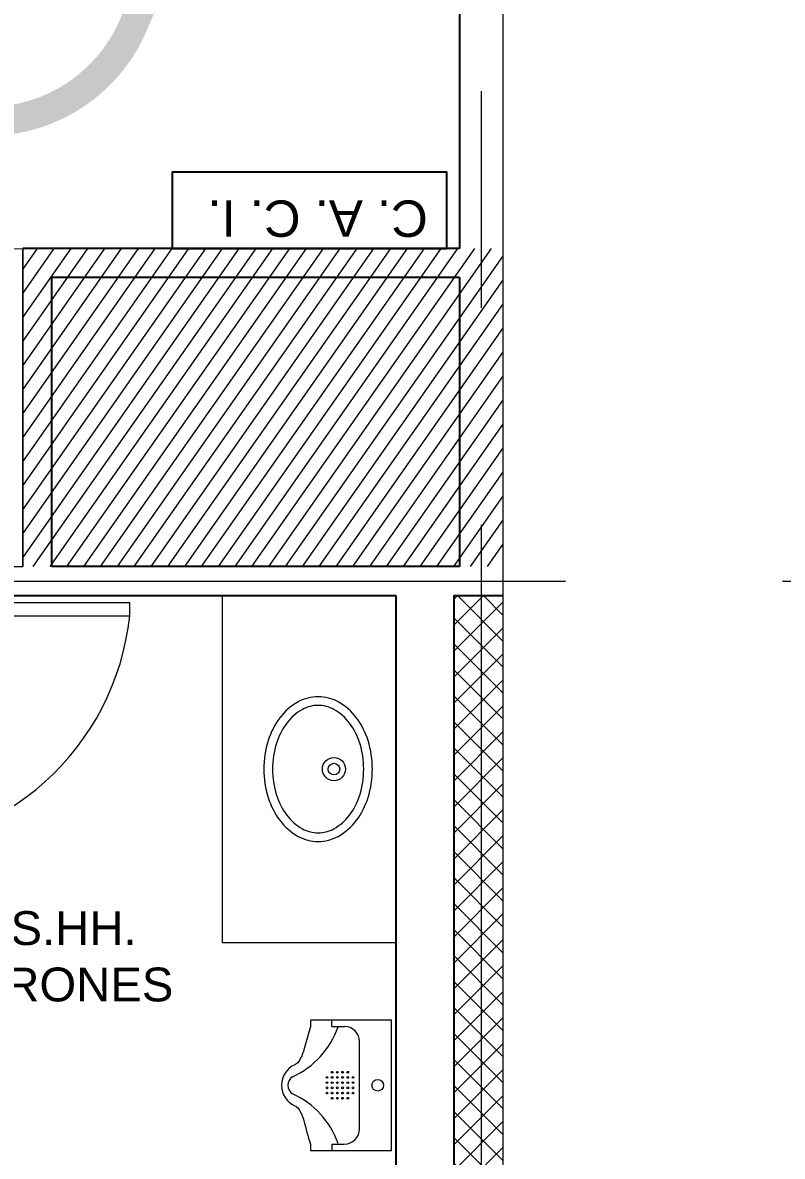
# Model space of a CAD drawing. Header units: millimetres. Extents: x 2107.8 to 2195.9, y 1780.6 to 1794.5.
# Drawn here: x 2186.285 to 2188.91, y 1785.851 to 1789.77 of the extents above; entities that cross this region are included whole.
import ezdxf

# ---------------------------------------------------------------- set-up
doc = ezdxf.new("R2010")
doc.units = ezdxf.units.MM
doc.linetypes.add('CENTRO', pattern=[2, 1.25, -0.25, 0.25, -0.25])
doc.layers.get('0').update_dxf_attribs({"true_color": 0xf7f7f7})
for name, color, linetype, lineweight in [('A_MAMPARAS_PUERTAS', 251, 'Continuous', 5), ('AR_EJES', 8, 'CENTRO', 5), ('MOBILIARIOS', 7, 'Continuous', 5), ('TEXTURAS', 253, 'Continuous', 0)]:
    doc.layers.add(name, color=color, linetype=linetype, lineweight=lineweight)
for name, color, linetype in [('AR_HATCH MUROS', 8, 'Continuous'), ('Ruta de evacuacion 2', 10, 'Continuous'), ('SEGURIDAD', 12, 'Continuous'), ('TET-TITULOS', 2, 'Continuous')]:
    doc.layers.add(name, color=color, linetype=linetype)
doc.styles.add('nvk-ambientes', font='swissel.ttf')
doc.styles.add('TEXTO-100', font='arial.ttf', dxfattribs={"height": 0.15})

# ---------------------------------------------------------------- blocks, each defined once
blk = doc.blocks.new('A$C315A2A83')
at = {"layer": 'A_MAMPARAS_PUERTAS', "color": 251, "lineweight": 0}
for points in [[(0.1001035234548908, 0.8750001739967956), (0.05510352345481806, 0.8750001739967956), (0.05510352345481806, 0.8500001739969321), (-4.761350282933563e-07, 0.8500001739969321), (-4.761350282933563e-07, 0.9000001739968866), (0.1001035234548908, 0.9000001739968866)], [(0.9501035234547999, 0.8300001739969503), (0.9501035234547999, 0.875000173997023), (0.1001035234548908, 0.8750001739967956), (0.1001035234548908, 0.8300001739967229)], [(0.1001035234548908, 0.02500017399665921), (0.05510352345481806, 0.02500017399665921), (0.05510352345481806, 0.05000017399675016), (-4.761350282933563e-07, 0.05000017399675016), (-4.761350282933563e-07, 1.739967956382316e-07), (0.1001035234548908, 1.739967956382316e-07)]]:
    blk.add_lwpolyline(points, close=True, dxfattribs=at)
blk.add_arc((0.05429313398053637, 0.9259322219211299), 0.9009324123975565, 270.0515376095437, 353.8875086987646, dxfattribs=at)
blk = doc.blocks.new('SAPLS512')
at = {"color": 251, "lineweight": 0}
for p, q in [((0.1506411241705337, -0.1100000000000136), (-0.1506411241705337, -0.1100000000000136)), ((-0.2033055176204215, -0.205518001695367), (-0.2033055176204215, -0.1626643934498873)), ((0.2033055176204144, -0.205518001695367), (0.2033055176204144, -0.1626643934498873)), ((-0.2033055176204215, -0.205518001695367), (-0.2250000000000014, -0.205518001695367)), ((0.2033055176204144, -0.205518001695367), (0.2249999999999943, -0.205518001695367))]:
    blk.add_line(p, q, dxfattribs=at)
blk.add_lwpolyline([(0.2033055176204144, -0.2800000000000011), (0.2249999999999943, -0.2800000000000011), (0.2249999999999943, 0), (-0.2250000000000014, 0), (-0.2249999999999943, -0.2800000000000011), (-0.2033534497152232, -0.2800000000000011), (-0.1223965352181935, -0.3026120465328219, -0.08758359942761207), (-0.08134043937796775, -0.3211101035987625, -0.1404722076432753), (-0.0707718263738144, -0.3338207735120093, 0.6525086161274258), (0.0707718263738073, -0.3338207735120164, -0.1404722076434387), (0.08134043937796065, -0.3211101035987625, -0.08758359942760133), (0.1223965352181864, -0.3026120465328219, 0.0119642334924325)], format="xyb", close=True, dxfattribs=at)
for centre, radius in [((0, -0.04718568237281318), 0.02), ((-0.04500000000000171, -0.1507570167951542), 0.003000000000000114), ((-0.02700000000000102, -0.1327570167951535), 0.003000000000000114), ((-0.02700000000000102, -0.1507570167951542), 0.003000000000000114), ((-0.009000000000000341, -0.1327570167951535), 0.003000000000000114), ((-0.009000000000000341, -0.1507570167951542), 0.003000000000000114), ((0.009000000000000341, -0.1327570167951535), 0.003000000000000114), ((0.009000000000000341, -0.1507570167951542), 0.003000000000000114), ((0.02700000000000102, -0.1327570167951535), 0.003000000000000114), ((0.02700000000000102, -0.1507570167951542), 0.003000000000000114), ((0.04500000000000171, -0.1507570167951542), 0.003000000000000114), ((-0.04500000000000171, -0.1687570167951549), 0.003000000000000114), ((-0.04500000000000171, -0.1867570167951556), 0.003000000000000114), ((-0.02700000000000102, -0.1687570167951549), 0.003000000000000114), ((-0.02700000000000102, -0.1867570167951556), 0.003000000000000114), ((-0.009000000000000341, -0.1687570167951549), 0.003000000000000114), ((-0.009000000000000341, -0.1867570167951556), 0.003000000000000114), ((0.009000000000000341, -0.1687570167951549), 0.003000000000000114), ((0.009000000000000341, -0.1867570167951556), 0.003000000000000114), ((0.02700000000000102, -0.1687570167951549), 0.003000000000000114), ((0.02700000000000102, -0.1867570167951556), 0.003000000000000114), ((0.04500000000000171, -0.1687570167951549), 0.003000000000000114), ((0.04500000000000171, -0.1867570167951556), 0.003000000000000114), ((-0.04500000000000171, -0.2047570167951562), 0.003000000000000114), ((-0.02700000000000102, -0.2047570167951562), 0.003000000000000114), ((-0.02700000000000102, -0.2227570167951569), 0.003000000000000114), ((-0.009000000000000341, -0.2047570167951562), 0.003000000000000114), ((-0.009000000000000341, -0.2227570167951569), 0.003000000000000114), ((0.009000000000000341, -0.2047570167951562), 0.003000000000000114), ((0.009000000000000341, -0.2227570167951569), 0.003000000000000114), ((0.02700000000000102, -0.2047570167951562), 0.003000000000000114), ((0.02700000000000102, -0.2227570167951569), 0.003000000000000114), ((0.04500000000000171, -0.2047570167951562), 0.003000000000000114)]:
    blk.add_circle(centre, radius, dxfattribs=at)
for centre, radius, start, end in [((-0.1506411241705337, -0.1626643934498873), 0.05266439344988211, 90, 180), ((0.1506411241705337, -0.1626643934498873), 0.05266439344988211, 0, 90), ((-0.2992840212856294, -0.4638335592795926), 0.296098221252578, 24.35024025853991, 70.78667377920237), ((0.2992840212856294, -0.4638335592795926), 0.2960982212525783, 109.2133262207972, 155.6497597414601), ((0.002312723507742476, -0.3190769159207889), 0.03908581858093169, 215.4534447077071, 266.6078044352933), ((-0.002312723507742476, -0.3190769159207889), 0.03908581858093169, 273.3921955647067, 324.5465552922929)]:
    blk.add_arc(centre, radius, start, end, dxfattribs=at)
blk = doc.blocks.new('SAPLS501')
at = {"color": 251, "lineweight": 0}
for points in [[(0, -0.1005673471083952, 0.07537344903932827), (-0.09867431821373174, -0.11552718367669, 0.08573328711956744), (-0.1769534719919292, -0.1554848256359165, 0.1060843289477044), (-0.2325021243595913, -0.2192815635788037, 0.1269298354248012), (-0.2502499999999976, -0.2880673471083952, 0.1269298354248071), (-0.2325021243595913, -0.3568531306379867, 0.1060843289477036), (-0.1769534719919292, -0.4206498685808739, 0.08573328711956761), (-0.09867431821373174, -0.4606075105401004, 0.07537344903933109), (0, -0.4755673471083952, 0.07537344903932854), (0.09867431821373884, -0.4606075105401004, 0.08573328711956285), (0.1769534719919346, -0.4206498685808739, 0.1060843289477047), (0.2325021243595931, -0.3568531306379938, 0.1269298354248172), (0.2502500000000012, -0.2880673471083952, 0.1269298354248121), (0.2325021243595931, -0.2192815635787966, 0.1060843289476958), (0.1769534719919346, -0.1554848256359165, 0.08573328711956296), (0.09867431821373884, -0.11552718367669, 0.07537344903933)], [(0, -0.1305673471083963, 0.07537344903932752), (-0.08978221124102959, -0.144179067272475, 0.08573328711956592), (-0.1589649866934693, -0.1794934573476041, 0.106084328947705), (-0.2062471622265747, -0.2337962789874553, 0.1269298354248007), (-0.2202500000000001, -0.2880673471084094, 0.126929835424808), (-0.2062471622265747, -0.3423384152293494, 0.1060843289477036), (-0.1589649866934693, -0.3966412368692005, 0.08573328711956575), (-0.08978221124102248, -0.4319556269443297, 0.07537344903933083), (0, -0.4455673471084083, 0.07537344903932935), (0.08978221124102959, -0.4319556269443297, 0.08573328711956257), (0.1589649866934693, -0.3966412368692005, 0.106084328947704), (0.2062471622265747, -0.3423384152293494, 0.1269298354248172), (0.2202500000000001, -0.2880673471084094, 0.1269298354248129), (0.2062471622265747, -0.2337962789874553, 0.1060843289476961), (0.1589649866934693, -0.1794934573476041, 0.08573328711956263), (0.08978221124102959, -0.144179067272475, 0.07537344903932947)]]:
    blk.add_lwpolyline(points, format="xyb", close=True, dxfattribs=at)
for radius in [0.04000000000000002, 0.02000000000000002]:
    blk.add_circle((0, -0.2333280321565923), radius, dxfattribs=at)

msp = doc.modelspace()

# ---------------------------------------------------------------- hatches: boundary and pattern name
at = {"layer": 'AR_HATCH MUROS', "lineweight": 0}
h = msp.add_hatch(dxfattribs=at)
h.set_pattern_fill('ANSI37', color=256, scale=0.02, style=0)
h.set_pattern_definition([(45, (67.18987387091329, 0), (-0.04490128060534576, 0.04490128060534577), []), (135, (67.18987387091329, 0), (-0.04490128060534577, -0.04490128060534576), [])])
h.paths.add_polyline_path([(2187.869469611475, 1787.789560709594), (2187.774634590059, 1787.789560709594), (2187.774634590059, 1784.739560709594), (2187.869469611475, 1784.739560709594)])
h.paths.add_polyline_path([(2187.944634590059, 1787.789560709594), (2187.869469611475, 1787.789560709594), (2187.869469611475, 1784.739560709594), (2187.944634590059, 1784.739560709594)])
at = {"layer": 'Ruta de evacuacion 2', "ltscale": 0.5}
h = msp.add_hatch(color=1, dxfattribs=at)
h.dxf.hatch_style = 1
h.paths.add_polyline_path([(2186.161093423673, 1789.478565802245), (2185.201414893815, 1789.47998283463), (2185.20126723699, 1789.379982943643), (2186.160945766848, 1789.378565911257, 0.3024778194245623), (2186.715083445054, 1789.746374569988), (2186.938838253206, 1790.279525739085), (2186.984265513405, 1790.258636410928), (2186.994108531354, 1790.446508278244), (2186.804822657656, 1790.345650033079), (2186.84662963033, 1790.318224186951), (2186.622874822178, 1789.785073017854, -0.3024778194246115)])
at = {"layer": 'TEXTURAS', "lineweight": 0}
h = msp.add_hatch(dxfattribs=at)
h.set_pattern_fill('LINE', color=251, scale=0.015, angle=55)
h.set_pattern_definition([(55, (62.33684924578392, 0), (-0.03901211610926323, 0.02731657778121857), [])])
h.paths.add_polyline_path([(2187.944634590059, 1788.989560709594), (2186.284634590059, 1788.989560709594), (2186.284634590059, 1787.889560709594), (2187.944634590059, 1787.889560709594)])

# ---------------------------------------------------------------- linework, layer by layer
at = {"color": 7}
for p, q in [((2187.794634590059, 1790.689560709593), (2187.794634590059, 1788.989560709594)), ((2187.794634590059, 1788.989560709594), (2186.284634590059, 1788.989560709594)), ((2187.794634590059, 1788.889560709594), (2186.384634590059, 1788.889560709594)), ((2186.384634590059, 1788.889560709594), (2186.384634590059, 1787.889560709594)), ((2187.794634590059, 1788.889560709593), (2187.794634590059, 1787.889560709594)), ((2187.794634590059, 1787.889560709594), (2186.384634590059, 1787.889560709594)), ((2185.704634590059, 1787.789560709594), (2187.574634590059, 1787.789560709594)), ((2187.574634590059, 1787.789560709594), (2187.574634590059, 1784.739560709593)), ((2187.774634590059, 1787.789560709594), (2187.944634590059, 1787.789560709594)), ((2187.774634590059, 1787.789560709594), (2187.774634590059, 1784.739560709593))]:
    msp.add_line(p, q, dxfattribs=at)
at = {"layer": 'AR_EJES', "ltscale": 3}
for p, q in [((2187.869469611475, 1794.03362975308), (2187.869469611475, 1783.530729643423)), ((2178.411111884663, 1787.839560709593), (2189.768392139196, 1787.839560709594))]:
    msp.add_line(p, q, dxfattribs=at)
at = {"layer": 'MOBILIARIOS', "lineweight": 5}
for points in [[(2186.284634590059, 1787.889560709594), (2186.284638824322, 1788.98807002212), (2185.724640958078, 1788.986524123317), (2185.727669173953, 1787.889560709594), (2186.284634590059, 1787.889560709594)], [(2187.574634590059, 1787.789560709594), (2186.974634590059, 1787.789560709594), (2186.974634590059, 1786.589560709594), (2187.574634590059, 1786.589560709594), (2187.574634590059, 1787.789560709594)]]:
    msp.add_lwpolyline(points, dxfattribs=at)
at = {"layer": 'SEGURIDAD', "elevation": 8.946850500768738e-10}
msp.add_lwpolyline([(2187.749499576115, 1788.987724540699), (2186.802742227969, 1788.987724540699), (2186.802742227969, 1789.254295326781), (2187.749499576115, 1789.254295326781)], close=True, dxfattribs=at)
at = {"layer": 'TEXTURAS', "color": 251, "lineweight": 0}
msp.add_line((2187.944634590059, 1790.689560709593), (2187.944634590059, 1784.589560709593), dxfattribs=at)
at = {"layer": 'TEXTURAS', "color": 7, "lineweight": 5}
msp.add_line((2186.284634590059, 1788.989560709594), (2186.284634590059, 1787.889560709594), dxfattribs=at)

# ---------------------------------------------------------------- block references
at = {"color": 7}
msp.add_blockref('A$C315A2A83', (2185.704635066194, 1786.889560535597), dxfattribs=at)
at = {"rotation": 270}
msp.add_blockref('SAPLS501', (2187.594004169093, 1787.189560709594), dxfattribs=at)
at = {"color": 7, "rotation": 270}
msp.add_blockref('SAPLS512', (2187.55916227448, 1786.096591573933), dxfattribs=at)

# ---------------------------------------------------------------- texts
at = {"layer": 'SEGURIDAD', "insert": (2187.685237572887, 1789.029658794537), "char_height": 0.1259143314734734, "width": 5.352177530777197, "attachment_point": 1, "rotation": 180, "style": 'nvk-ambientes'}
msp.add_mtext('C. A. C. I.', dxfattribs=at)
at = {"layer": 'TET-TITULOS', "color": 7, "insert": (2185.914498267437, 1786.698382564523), "char_height": 0.1169514093347607, "attachment_point": 1, "style": 'TEXTO-100'}
msp.add_mtext_dynamic_manual_height_columns('\\pxqc;SS.HH.\\PVARONES', width=0.9830809700092686, gutter_width=0.25, heights=[0], dxfattribs=at)

doc.saveas('drawing.dxf')
